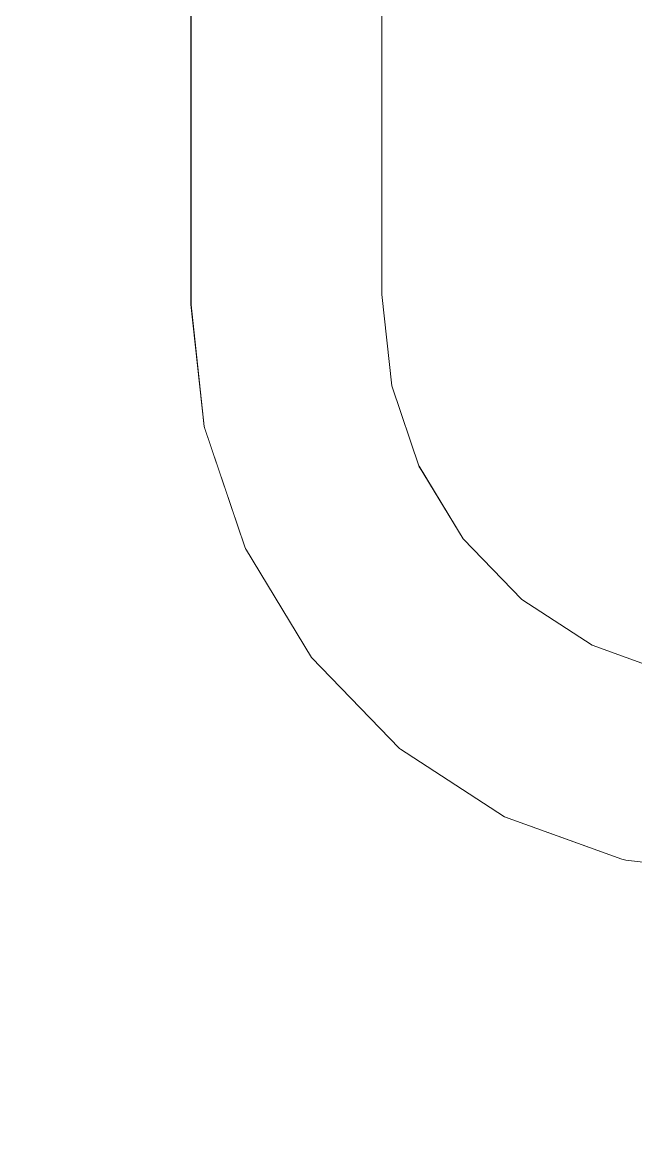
# Model space of a CAD drawing. Header units: millimetres. Extents: x -46169 to 237885, y -84465 to 18123.
# Drawn here: x 111809 to 111873, y -83569.5 to -83453.7 of the extents above; entities that cross this region are included whole.
import ezdxf

# ---------------------------------------------------------------- set-up
doc = ezdxf.new("R2010")
doc.units = ezdxf.units.MM
doc.header["$MEASUREMENT"] = 0
doc.linetypes.add('Wipeout_Contour', pattern=[1000, 0, -1000])
doc.layers.add('New_A-25-M_Wall_Int', color=7, linetype='Continuous')
doc.layers.add('New_A-35-M_FFE_Sanitary', color=7, linetype='Continuous')
doc.layers.add('New_A-35-M_FFE_Sanitary_Pen_No__74', color=7, linetype='Continuous', lineweight=20, true_color=0x606060)

# ---------------------------------------------------------------- blocks, each defined once
blk = doc.blocks.new('Section Elem_63_2', base_point=(64459.15, -84332.61))
at = {"color": 254, "linetype": 'Wipeout_Contour', "lineweight": 0, "ltscale": 1114737.691909313}
blk.add_wipeout([(111691.44, -81932.61), (111691.44, -83641.11), (111755.56, -83641.11), (111755.56, -82062.64), (112086.81, -82062.64), (112086.81, -84332.61), (112178.36, -84332.61), (112178.36, -81932.61)], dxfattribs=at).dxf.layer = 'New_A-25-M_Wall_Int'
blk = doc.blocks.new('Section Elem_119_2', base_point=(64459.15, -84332.61))
at = {"color": 254, "linetype": 'Wipeout_Contour', "lineweight": 0, "ltscale": 557671.297904}
blk.add_wipeout([(111846.56, -82983.14), (111846.29, -82983.1), (111846.29, -83482.11), (111846.56, -83482.07)], dxfattribs=at).dxf.layer = 'New_A-35-M_FFE_Sanitary'
at = {"color": 254, "linetype": 'Wipeout_Contour', "lineweight": 0, "ltscale": 557669.948664}
blk.add_wipeout([(111846.29, -82983.1), (111845.72, -82983.04), (111845.72, -83482.17), (111846.29, -83482.11)], dxfattribs=at).dxf.layer = 'New_A-35-M_FFE_Sanitary'
at = {"color": 254, "linetype": 'Wipeout_Contour', "lineweight": 0, "ltscale": 557667.681193}
blk.add_wipeout([(111845.72, -82983.04), (111844.88, -82982.97), (111844.88, -83482.24), (111845.72, -83482.17)], dxfattribs=at).dxf.layer = 'New_A-35-M_FFE_Sanitary'
at = {"color": 254, "linetype": 'Wipeout_Contour', "lineweight": 0, "ltscale": 557664.564392}
blk.add_wipeout([(111844.88, -82982.97), (111843.78, -82982.9), (111843.78, -83482.32), (111844.88, -83482.24)], dxfattribs=at).dxf.layer = 'New_A-35-M_FFE_Sanitary'
at = {"color": 254, "linetype": 'Wipeout_Contour', "lineweight": 0, "ltscale": 558280.219509}
blk.add_wipeout([(111846.56, -83482.07), (111846.29, -83482.11), (111847.34, -83491.77), (111847.6, -83491.61)], dxfattribs=at).dxf.layer = 'New_A-35-M_FFE_Sanitary'
at = {"color": 254, "linetype": 'Wipeout_Contour', "lineweight": 0, "ltscale": 557660.692971}
blk.add_wipeout([(111843.78, -82982.9), (111842.46, -82982.81), (111842.46, -83482.4), (111843.78, -83482.32)], dxfattribs=at).dxf.layer = 'New_A-35-M_FFE_Sanitary'
at = {"color": 254, "linetype": 'Wipeout_Contour', "lineweight": 0, "ltscale": 558279.174662}
blk.add_wipeout([(111846.29, -83482.11), (111845.72, -83482.17), (111846.79, -83491.99), (111847.34, -83491.77)], dxfattribs=at).dxf.layer = 'New_A-35-M_FFE_Sanitary'
at = {"color": 254, "linetype": 'Wipeout_Contour', "lineweight": 0, "ltscale": 557656.184569}
blk.add_wipeout([(111842.46, -82982.81), (111840.97, -82982.71), (111840.97, -83482.5), (111842.46, -83482.4)], dxfattribs=at).dxf.layer = 'New_A-35-M_FFE_Sanitary'
at = {"color": 254, "linetype": 'Wipeout_Contour', "lineweight": 0, "ltscale": 558277.304866}
blk.add_wipeout([(111845.72, -83482.17), (111844.88, -83482.24), (111845.97, -83492.26), (111846.79, -83491.99)], dxfattribs=at).dxf.layer = 'New_A-35-M_FFE_Sanitary'
at = {"layer": 'New_A-35-M_FFE_Sanitary_Pen_No__74', "linetype": 'Continuous'}
blk.add_line((111846.56, -82983.14), (111846.56, -83482.07), dxfattribs=at)
at = {"color": 254, "linetype": 'Wipeout_Contour', "lineweight": 0, "ltscale": 557651.17618}
blk.add_wipeout([(111840.97, -82982.71), (111839.34, -82982.62), (111839.34, -83482.6), (111840.97, -83482.5)], dxfattribs=at).dxf.layer = 'New_A-35-M_FFE_Sanitary'
at = {"color": 254, "linetype": 'Wipeout_Contour', "lineweight": 0, "ltscale": 558274.666737}
blk.add_wipeout([(111844.88, -83482.24), (111843.78, -83482.32), (111844.89, -83492.58), (111845.97, -83492.26)], dxfattribs=at).dxf.layer = 'New_A-35-M_FFE_Sanitary'
at = {"color": 254, "linetype": 'Wipeout_Contour', "lineweight": 0, "ltscale": 558308.373879}
blk.add_wipeout([(111847.6, -83491.61), (111847.34, -83491.77), (111850.28, -83500.48), (111850.49, -83500.17)], dxfattribs=at).dxf.layer = 'New_A-35-M_FFE_Sanitary'
at = {"color": 254, "linetype": 'Wipeout_Contour', "lineweight": 0, "ltscale": 557645.819987}
blk.add_wipeout([(111839.34, -82982.62), (111837.63, -82982.52), (111837.63, -83482.69), (111839.34, -83482.6)], dxfattribs=at).dxf.layer = 'New_A-35-M_FFE_Sanitary'
at = {"color": 254, "linetype": 'Wipeout_Contour', "lineweight": 0, "ltscale": 558271.340323}
blk.add_wipeout([(111843.78, -83482.32), (111842.46, -83482.4), (111843.61, -83492.93), (111844.89, -83492.58)], dxfattribs=at).dxf.layer = 'New_A-35-M_FFE_Sanitary'
at = {"color": 254, "linetype": 'Wipeout_Contour', "lineweight": 0, "ltscale": 558307.830859}
blk.add_wipeout([(111847.34, -83491.77), (111846.79, -83491.99), (111849.8, -83500.91), (111850.28, -83500.48)], dxfattribs=at).dxf.layer = 'New_A-35-M_FFE_Sanitary'
at = {"color": 254, "linetype": 'Wipeout_Contour', "lineweight": 0, "ltscale": 557640.278739}
blk.add_wipeout([(111837.63, -82982.52), (111835.89, -82982.42), (111835.89, -83482.79), (111837.63, -83482.69)], dxfattribs=at).dxf.layer = 'New_A-35-M_FFE_Sanitary'
at = {"color": 254, "linetype": 'Wipeout_Contour', "lineweight": 0, "ltscale": 558267.426622}
blk.add_wipeout([(111842.46, -83482.4), (111840.97, -83482.5), (111842.14, -83493.3), (111843.61, -83492.93)], dxfattribs=at).dxf.layer = 'New_A-35-M_FFE_Sanitary'
at = {"color": 254, "linetype": 'Wipeout_Contour', "lineweight": 0, "ltscale": 558306.614223}
blk.add_wipeout([(111846.79, -83491.99), (111845.97, -83492.26), (111849.07, -83501.44), (111849.8, -83500.91)], dxfattribs=at).dxf.layer = 'New_A-35-M_FFE_Sanitary'
at = {"color": 254, "linetype": 'Wipeout_Contour', "lineweight": 0, "ltscale": 558339.626932}
blk.add_wipeout([(111850.44, -83500.01), (111850.49, -83500.17), (111855.15, -83507.85), (111855.03, -83507.58)], dxfattribs=at).dxf.layer = 'New_A-35-M_FFE_Sanitary'
at = {"layer": 'New_A-35-M_FFE_Sanitary_Pen_No__74', "linetype": 'Continuous'}
blk.add_line((111846.56, -83482.07), (111847.6, -83491.61), dxfattribs=at)
at = {"color": 254, "linetype": 'Wipeout_Contour', "lineweight": 0, "ltscale": 557634.720806}
blk.add_wipeout([(111835.89, -82982.42), (111834.17, -82982.33), (111834.17, -83482.88), (111835.89, -83482.79)], dxfattribs=at).dxf.layer = 'New_A-35-M_FFE_Sanitary'
at = {"color": 254, "linetype": 'Wipeout_Contour', "lineweight": 0, "ltscale": 558263.0445}
blk.add_wipeout([(111840.97, -83482.5), (111839.34, -83482.6), (111840.55, -83493.69), (111842.14, -83493.3)], dxfattribs=at).dxf.layer = 'New_A-35-M_FFE_Sanitary'
at = {"color": 254, "linetype": 'Wipeout_Contour', "lineweight": 0, "ltscale": 558304.760659}
blk.add_wipeout([(111845.97, -83492.26), (111844.89, -83492.58), (111848.1, -83502.05), (111849.07, -83501.44)], dxfattribs=at).dxf.layer = 'New_A-35-M_FFE_Sanitary'
at = {"color": 254, "linetype": 'Wipeout_Contour', "lineweight": 0, "ltscale": 558340.176378}
blk.add_wipeout([(111850.49, -83500.17), (111850.28, -83500.48), (111855.02, -83508.29), (111855.15, -83507.85)], dxfattribs=at).dxf.layer = 'New_A-35-M_FFE_Sanitary'
at = {"color": 254, "linetype": 'Wipeout_Contour', "lineweight": 0, "ltscale": 557629.315062}
blk.add_wipeout([(111834.17, -82982.33), (111832.52, -82982.25), (111832.52, -83482.96), (111834.17, -83482.88)], dxfattribs=at).dxf.layer = 'New_A-35-M_FFE_Sanitary'
at = {"color": 254, "linetype": 'Wipeout_Contour', "lineweight": 0, "ltscale": 558258.327069}
blk.add_wipeout([(111839.34, -83482.6), (111837.63, -83482.69), (111838.87, -83494.08), (111840.55, -83493.69)], dxfattribs=at).dxf.layer = 'New_A-35-M_FFE_Sanitary'
at = {"color": 254, "linetype": 'Wipeout_Contour', "lineweight": 0, "ltscale": 558302.326245}
blk.add_wipeout([(111844.89, -83492.58), (111843.61, -83492.93), (111846.92, -83502.74), (111848.1, -83502.05)], dxfattribs=at).dxf.layer = 'New_A-35-M_FFE_Sanitary'
at = {"color": 254, "linetype": 'Wipeout_Contour', "lineweight": 0, "ltscale": 558340.292703}
blk.add_wipeout([(111850.28, -83500.48), (111849.8, -83500.91), (111854.66, -83508.9), (111855.02, -83508.29)], dxfattribs=at).dxf.layer = 'New_A-35-M_FFE_Sanitary'
at = {"layer": 'New_A-35-M_FFE_Sanitary_Pen_No__74', "linetype": 'Continuous'}
blk.add_line((111847.6, -83491.61), (111850.49, -83500.17), dxfattribs=at)
at = {"color": 254, "linetype": 'Wipeout_Contour', "lineweight": 0, "ltscale": 557624.225754}
blk.add_wipeout([(111832.52, -82982.25), (111830.99, -82982.18), (111830.99, -83483.03), (111832.52, -83482.96)], dxfattribs=at).dxf.layer = 'New_A-35-M_FFE_Sanitary'
at = {"color": 254, "linetype": 'Wipeout_Contour', "lineweight": 0, "ltscale": 558253.417644}
blk.add_wipeout([(111837.63, -83482.69), (111835.89, -83482.79), (111837.16, -83494.46), (111838.87, -83494.08)], dxfattribs=at).dxf.layer = 'New_A-35-M_FFE_Sanitary'
at = {"color": 254, "linetype": 'Wipeout_Contour', "lineweight": 0, "ltscale": 558299.384754}
blk.add_wipeout([(111843.61, -83492.93), (111842.14, -83493.3), (111845.58, -83503.47), (111846.92, -83502.74)], dxfattribs=at).dxf.layer = 'New_A-35-M_FFE_Sanitary'
at = {"color": 254, "linetype": 'Wipeout_Contour', "lineweight": 0, "ltscale": 558339.932094}
blk.add_wipeout([(111849.8, -83500.91), (111849.07, -83501.44), (111854.06, -83509.66), (111854.66, -83508.9)], dxfattribs=at).dxf.layer = 'New_A-35-M_FFE_Sanitary'
at = {"color": 254, "linetype": 'Wipeout_Contour', "lineweight": 0, "ltscale": 557619.607512}
blk.add_wipeout([(111830.99, -82982.18), (111829.64, -82982.12), (111829.64, -83483.09), (111830.99, -83483.03)], dxfattribs=at).dxf.layer = 'New_A-35-M_FFE_Sanitary'
at = {"color": 254, "linetype": 'Wipeout_Contour', "lineweight": 0, "ltscale": 558248.465388}
blk.add_wipeout([(111835.89, -83482.79), (111834.17, -83482.88), (111835.46, -83494.82), (111837.16, -83494.46)], dxfattribs=at).dxf.layer = 'New_A-35-M_FFE_Sanitary'
at = {"color": 254, "linetype": 'Wipeout_Contour', "lineweight": 0, "ltscale": 558296.02541}
blk.add_wipeout([(111842.14, -83493.3), (111840.55, -83493.69), (111844.11, -83504.22), (111845.58, -83503.47)], dxfattribs=at).dxf.layer = 'New_A-35-M_FFE_Sanitary'
at = {"color": 254, "linetype": 'Wipeout_Contour', "lineweight": 0, "ltscale": 558339.105286}
blk.add_wipeout([(111849.07, -83501.44), (111848.1, -83502.05), (111853.25, -83510.55), (111854.06, -83509.66)], dxfattribs=at).dxf.layer = 'New_A-35-M_FFE_Sanitary'
at = {"color": 254, "linetype": 'Wipeout_Contour', "lineweight": 0, "ltscale": 558373.670125}
blk.add_wipeout([(111855.03, -83507.58), (111855.15, -83507.85), (111861.34, -83514.26), (111861.16, -83513.93)], dxfattribs=at).dxf.layer = 'New_A-35-M_FFE_Sanitary'
at = {"color": 254, "linetype": 'Wipeout_Contour', "lineweight": 0, "ltscale": 557615.600651}
blk.add_wipeout([(111829.64, -82982.12), (111828.5, -82982.08), (111828.5, -83483.13), (111829.64, -83483.09)], dxfattribs=at).dxf.layer = 'New_A-35-M_FFE_Sanitary'
at = {"color": 254, "linetype": 'Wipeout_Contour', "lineweight": 0, "ltscale": 558243.620781}
blk.add_wipeout([(111834.17, -83482.88), (111832.52, -83482.96), (111833.84, -83495.14), (111835.46, -83494.82)], dxfattribs=at).dxf.layer = 'New_A-35-M_FFE_Sanitary'
at = {"color": 254, "linetype": 'Wipeout_Contour', "lineweight": 0, "ltscale": 558292.350177}
blk.add_wipeout([(111840.55, -83493.69), (111838.87, -83494.08), (111842.55, -83504.98), (111844.11, -83504.22)], dxfattribs=at).dxf.layer = 'New_A-35-M_FFE_Sanitary'
at = {"color": 254, "linetype": 'Wipeout_Contour', "lineweight": 0, "ltscale": 558337.83718}
blk.add_wipeout([(111848.1, -83502.05), (111846.92, -83502.74), (111852.26, -83511.53), (111853.25, -83510.55)], dxfattribs=at).dxf.layer = 'New_A-35-M_FFE_Sanitary'
at = {"color": 254, "linetype": 'Wipeout_Contour', "lineweight": 0, "ltscale": 558374.724052}
blk.add_wipeout([(111855.02, -83508.29), (111861.33, -83514.82), (111861.34, -83514.26), (111855.15, -83507.85)], dxfattribs=at).dxf.layer = 'New_A-35-M_FFE_Sanitary'
at = {"color": 254, "linetype": 'Wipeout_Contour', "lineweight": 0, "ltscale": 557612.326911}
blk.add_wipeout([(111828.5, -82982.08), (111827.6, -82982.05), (111827.6, -83483.16), (111828.5, -83483.13)], dxfattribs=at).dxf.layer = 'New_A-35-M_FFE_Sanitary'
at = {"color": 254, "linetype": 'Wipeout_Contour', "lineweight": 0, "ltscale": 558239.03105}
blk.add_wipeout([(111832.52, -83482.96), (111830.99, -83483.03), (111832.34, -83495.42), (111833.84, -83495.14)], dxfattribs=at).dxf.layer = 'New_A-35-M_FFE_Sanitary'
at = {"color": 254, "linetype": 'Wipeout_Contour', "lineweight": 0, "ltscale": 558288.470656}
blk.add_wipeout([(111838.87, -83494.08), (111837.16, -83494.46), (111840.96, -83505.72), (111842.55, -83504.98)], dxfattribs=at).dxf.layer = 'New_A-35-M_FFE_Sanitary'
at = {"color": 254, "linetype": 'Wipeout_Contour', "lineweight": 0, "ltscale": 558336.166107}
blk.add_wipeout([(111846.92, -83502.74), (111845.58, -83503.47), (111851.11, -83512.58), (111852.26, -83511.53)], dxfattribs=at).dxf.layer = 'New_A-35-M_FFE_Sanitary'
at = {"color": 254, "linetype": 'Wipeout_Contour', "lineweight": 0, "ltscale": 558375.556997}
blk.add_wipeout([(111855.02, -83508.29), (111854.66, -83508.9), (111861.11, -83515.58), (111861.33, -83514.82)], dxfattribs=at).dxf.layer = 'New_A-35-M_FFE_Sanitary'
at = {"color": 254, "linetype": 'Wipeout_Contour', "lineweight": 0, "ltscale": 557609.885754}
blk.add_wipeout([(111827.6, -82982.05), (111826.97, -82982.04), (111826.97, -83483.17), (111827.6, -83483.16)], dxfattribs=at).dxf.layer = 'New_A-35-M_FFE_Sanitary'
at = {"color": 254, "linetype": 'Wipeout_Contour', "lineweight": 0, "ltscale": 558234.8357}
blk.add_wipeout([(111830.99, -83483.03), (111829.64, -83483.09), (111831.01, -83495.65), (111832.34, -83495.42)], dxfattribs=at).dxf.layer = 'New_A-35-M_FFE_Sanitary'
at = {"color": 254, "linetype": 'Wipeout_Contour', "lineweight": 0, "ltscale": 558284.504695}
blk.add_wipeout([(111837.16, -83494.46), (111835.46, -83494.82), (111839.38, -83506.42), (111840.96, -83505.72)], dxfattribs=at).dxf.layer = 'New_A-35-M_FFE_Sanitary'
at = {"color": 254, "linetype": 'Wipeout_Contour', "lineweight": 0, "ltscale": 558334.142681}
blk.add_wipeout([(111845.58, -83503.47), (111844.11, -83504.22), (111849.84, -83513.67), (111851.11, -83512.58)], dxfattribs=at).dxf.layer = 'New_A-35-M_FFE_Sanitary'
at = {"color": 254, "linetype": 'Wipeout_Contour', "lineweight": 0, "ltscale": 558376.126612}
blk.add_wipeout([(111854.66, -83508.9), (111854.06, -83509.66), (111860.7, -83516.54), (111861.11, -83515.58)], dxfattribs=at).dxf.layer = 'New_A-35-M_FFE_Sanitary'
at = {"layer": 'New_A-35-M_FFE_Sanitary_Pen_No__74', "linetype": 'Continuous'}
blk.add_line((111850.44, -83500.01), (111855.03, -83507.58), dxfattribs=at)
at = {"color": 254, "linetype": 'Wipeout_Contour', "lineweight": 0, "ltscale": 557608.351348}
blk.add_wipeout([(111826.97, -82982.04), (111826.64, -82982.05), (111826.64, -83483.16), (111826.97, -83483.17)], dxfattribs=at).dxf.layer = 'New_A-35-M_FFE_Sanitary'
at = {"color": 254, "linetype": 'Wipeout_Contour', "lineweight": 0, "ltscale": 558231.162282}
blk.add_wipeout([(111829.64, -83483.09), (111828.5, -83483.13), (111829.88, -83495.82), (111831.01, -83495.65)], dxfattribs=at).dxf.layer = 'New_A-35-M_FFE_Sanitary'
at = {"color": 254, "linetype": 'Wipeout_Contour', "lineweight": 0, "ltscale": 558280.572803}
blk.add_wipeout([(111835.46, -83494.82), (111833.84, -83495.14), (111837.87, -83507.05), (111839.38, -83506.42)], dxfattribs=at).dxf.layer = 'New_A-35-M_FFE_Sanitary'
at = {"color": 254, "linetype": 'Wipeout_Contour', "lineweight": 0, "ltscale": 558331.82826}
blk.add_wipeout([(111844.11, -83504.22), (111842.55, -83504.98), (111848.49, -83514.76), (111849.84, -83513.67)], dxfattribs=at).dxf.layer = 'New_A-35-M_FFE_Sanitary'
at = {"color": 254, "linetype": 'Wipeout_Contour', "lineweight": 0, "ltscale": 558376.415399}
blk.add_wipeout([(111854.06, -83509.66), (111853.25, -83510.55), (111860.11, -83517.65), (111860.7, -83516.54)], dxfattribs=at).dxf.layer = 'New_A-35-M_FFE_Sanitary'
at = {"color": 254, "linetype": 'Wipeout_Contour', "lineweight": 0, "ltscale": 557607.778476}
blk.add_wipeout([(111826.64, -82982.05), (111826.62, -82982.07), (111826.62, -83483.14), (111826.64, -83483.16)], dxfattribs=at).dxf.layer = 'New_A-35-M_FFE_Sanitary'
at = {"color": 254, "linetype": 'Wipeout_Contour', "lineweight": 0, "ltscale": 558228.122524}
blk.add_wipeout([(111828.5, -83483.13), (111827.6, -83483.16), (111828.99, -83495.93), (111829.88, -83495.82)], dxfattribs=at).dxf.layer = 'New_A-35-M_FFE_Sanitary'
at = {"color": 254, "linetype": 'Wipeout_Contour', "lineweight": 0, "ltscale": 558276.794482}
blk.add_wipeout([(111833.84, -83495.14), (111832.34, -83495.42), (111836.46, -83507.6), (111837.87, -83507.05)], dxfattribs=at).dxf.layer = 'New_A-35-M_FFE_Sanitary'
at = {"color": 254, "linetype": 'Wipeout_Contour', "lineweight": 0, "ltscale": 558329.293086}
blk.add_wipeout([(111842.55, -83504.98), (111840.96, -83505.72), (111847.09, -83515.82), (111848.49, -83514.76)], dxfattribs=at).dxf.layer = 'New_A-35-M_FFE_Sanitary'
at = {"color": 254, "linetype": 'Wipeout_Contour', "lineweight": 0, "ltscale": 558376.414376}
blk.add_wipeout([(111853.25, -83510.55), (111852.26, -83511.53), (111859.36, -83518.88), (111860.11, -83517.65)], dxfattribs=at).dxf.layer = 'New_A-35-M_FFE_Sanitary'
at = {"color": 254, "linetype": 'Wipeout_Contour', "lineweight": 0, "ltscale": 558408.734591}
blk.add_wipeout([(111861.16, -83513.93), (111861.34, -83514.26), (111868.76, -83519.08), (111868.5, -83518.7)], dxfattribs=at).dxf.layer = 'New_A-35-M_FFE_Sanitary'
at = {"color": 254, "linetype": 'Wipeout_Contour', "lineweight": 0, "ltscale": 558225.808962}
blk.add_wipeout([(111827.6, -83483.16), (111826.97, -83483.17), (111828.37, -83495.97), (111828.99, -83495.93)], dxfattribs=at).dxf.layer = 'New_A-35-M_FFE_Sanitary'
at = {"color": 254, "linetype": 'Wipeout_Contour', "lineweight": 0, "ltscale": 558273.284604}
blk.add_wipeout([(111832.34, -83495.42), (111831.01, -83495.65), (111835.19, -83508.04), (111836.46, -83507.6)], dxfattribs=at).dxf.layer = 'New_A-35-M_FFE_Sanitary'
at = {"color": 254, "linetype": 'Wipeout_Contour', "lineweight": 0, "ltscale": 558326.614148}
blk.add_wipeout([(111840.96, -83505.72), (111839.38, -83506.42), (111845.7, -83516.82), (111847.09, -83515.82)], dxfattribs=at).dxf.layer = 'New_A-35-M_FFE_Sanitary'
at = {"color": 254, "linetype": 'Wipeout_Contour', "lineweight": 0, "ltscale": 558376.123381}
blk.add_wipeout([(111852.26, -83511.53), (111851.11, -83512.58), (111858.47, -83520.2), (111859.36, -83518.88)], dxfattribs=at).dxf.layer = 'New_A-35-M_FFE_Sanitary'
at = {"color": 254, "linetype": 'Wipeout_Contour', "lineweight": 0, "ltscale": 558410.308198}
blk.add_wipeout([(111861.34, -83514.26), (111861.33, -83514.82), (111868.87, -83519.72), (111868.76, -83519.08)], dxfattribs=at).dxf.layer = 'New_A-35-M_FFE_Sanitary'
at = {"color": 254, "linetype": 'Wipeout_Contour', "lineweight": 0, "ltscale": 558224.290252}
blk.add_wipeout([(111826.97, -83483.17), (111826.64, -83483.16), (111828.03, -83495.94), (111828.37, -83495.97)], dxfattribs=at).dxf.layer = 'New_A-35-M_FFE_Sanitary'
at = {"color": 254, "linetype": 'Wipeout_Contour', "lineweight": 0, "ltscale": 558270.149908}
blk.add_wipeout([(111831.01, -83495.65), (111829.88, -83495.82), (111834.12, -83508.38), (111835.19, -83508.04)], dxfattribs=at).dxf.layer = 'New_A-35-M_FFE_Sanitary'
at = {"color": 254, "linetype": 'Wipeout_Contour', "lineweight": 0, "ltscale": 558323.872839}
blk.add_wipeout([(111839.38, -83506.42), (111837.87, -83507.05), (111844.35, -83517.73), (111845.7, -83516.82)], dxfattribs=at).dxf.layer = 'New_A-35-M_FFE_Sanitary'
at = {"color": 254, "linetype": 'Wipeout_Contour', "lineweight": 0, "ltscale": 558375.551092}
blk.add_wipeout([(111851.11, -83512.58), (111849.84, -83513.67), (111857.46, -83521.56), (111858.47, -83520.2)], dxfattribs=at).dxf.layer = 'New_A-35-M_FFE_Sanitary'
at = {"color": 254, "linetype": 'Wipeout_Contour', "lineweight": 0, "ltscale": 558411.854782}
blk.add_wipeout([(111861.11, -83515.58), (111868.83, -83520.61), (111868.87, -83519.72), (111861.33, -83514.82)], dxfattribs=at).dxf.layer = 'New_A-35-M_FFE_Sanitary'
at = {"color": 254, "linetype": 'Wipeout_Contour', "lineweight": 0, "ltscale": 558223.647881}
blk.add_wipeout([(111826.64, -83483.16), (111826.62, -83483.14), (111828.01, -83495.89), (111828.03, -83495.94)], dxfattribs=at).dxf.layer = 'New_A-35-M_FFE_Sanitary'
at = {"color": 254, "linetype": 'Wipeout_Contour', "lineweight": 0, "ltscale": 558267.485765}
blk.add_wipeout([(111829.88, -83495.82), (111828.99, -83495.93), (111833.27, -83508.59), (111834.12, -83508.38)], dxfattribs=at).dxf.layer = 'New_A-35-M_FFE_Sanitary'
at = {"color": 254, "linetype": 'Wipeout_Contour', "lineweight": 0, "ltscale": 558321.152477}
blk.add_wipeout([(111837.87, -83507.05), (111836.46, -83507.6), (111843.08, -83518.52), (111844.35, -83517.73)], dxfattribs=at).dxf.layer = 'New_A-35-M_FFE_Sanitary'
at = {"color": 254, "linetype": 'Wipeout_Contour', "lineweight": 0, "ltscale": 558374.71477}
blk.add_wipeout([(111849.84, -83513.67), (111848.49, -83514.76), (111856.38, -83522.93), (111857.46, -83521.56)], dxfattribs=at).dxf.layer = 'New_A-35-M_FFE_Sanitary'
at = {"color": 254, "linetype": 'Wipeout_Contour', "lineweight": 0, "ltscale": 558413.382013}
blk.add_wipeout([(111861.11, -83515.58), (111860.7, -83516.54), (111868.65, -83521.71), (111868.83, -83520.61)], dxfattribs=at).dxf.layer = 'New_A-35-M_FFE_Sanitary'
at = {"layer": 'New_A-35-M_FFE_Sanitary_Pen_No__74', "linetype": 'Continuous'}
blk.add_line((111855.03, -83507.58), (111861.16, -83513.93), dxfattribs=at)
at = {"color": 254, "linetype": 'Wipeout_Contour', "lineweight": 0, "ltscale": 418671.879846}
blk.add_wipeout([(111826.61, -83483.14), (111828, -83495.85), (111828.01, -83495.84)], dxfattribs=at).dxf.layer = 'New_A-35-M_FFE_Sanitary'
at = {"color": 254, "linetype": 'Wipeout_Contour', "lineweight": 0, "ltscale": 558318.535775}
blk.add_wipeout([(111836.46, -83507.6), (111835.19, -83508.04), (111841.94, -83519.16), (111843.08, -83518.52)], dxfattribs=at).dxf.layer = 'New_A-35-M_FFE_Sanitary'
at = {"color": 254, "linetype": 'Wipeout_Contour', "lineweight": 0, "ltscale": 558373.639742}
blk.add_wipeout([(111848.49, -83514.76), (111847.09, -83515.82), (111855.24, -83524.26), (111856.38, -83522.93)], dxfattribs=at).dxf.layer = 'New_A-35-M_FFE_Sanitary'
at = {"color": 254, "linetype": 'Wipeout_Contour', "lineweight": 0, "ltscale": 558414.819163}
blk.add_wipeout([(111860.7, -83516.54), (111860.11, -83517.65), (111868.32, -83522.99), (111868.65, -83521.71)], dxfattribs=at).dxf.layer = 'New_A-35-M_FFE_Sanitary'
at = {"layer": 'New_A-35-M_FFE_Sanitary_Pen_No__74', "linetype": 'Continuous'}
blk.add_line((111826.61, -82982.07), (111826.61, -83483.14), dxfattribs=at)
at = {"color": 254, "linetype": 'Wipeout_Contour', "lineweight": 0, "ltscale": 558265.373271}
blk.add_wipeout([(111828.99, -83495.93), (111828.37, -83495.97), (111832.66, -83508.67), (111833.27, -83508.59)], dxfattribs=at).dxf.layer = 'New_A-35-M_FFE_Sanitary'
at = {"color": 254, "linetype": 'Wipeout_Contour', "lineweight": 0, "ltscale": 558316.10232}
blk.add_wipeout([(111835.19, -83508.04), (111834.12, -83508.38), (111840.96, -83519.64), (111841.94, -83519.16)], dxfattribs=at).dxf.layer = 'New_A-35-M_FFE_Sanitary'
at = {"color": 254, "linetype": 'Wipeout_Contour', "lineweight": 0, "ltscale": 558372.358624}
blk.add_wipeout([(111847.09, -83515.82), (111845.7, -83516.82), (111854.09, -83525.51), (111855.24, -83524.26)], dxfattribs=at).dxf.layer = 'New_A-35-M_FFE_Sanitary'
at = {"color": 254, "linetype": 'Wipeout_Contour', "lineweight": 0, "ltscale": 558416.122366}
blk.add_wipeout([(111860.11, -83517.65), (111859.36, -83518.88), (111867.86, -83524.41), (111868.32, -83522.99)], dxfattribs=at).dxf.layer = 'New_A-35-M_FFE_Sanitary'
at = {"color": 254, "linetype": 'Wipeout_Contour', "lineweight": 0, "ltscale": 558263.874346}
blk.add_wipeout([(111828.37, -83495.97), (111828.03, -83495.94), (111832.32, -83508.61), (111832.66, -83508.67)], dxfattribs=at).dxf.layer = 'New_A-35-M_FFE_Sanitary'
at = {"color": 254, "linetype": 'Wipeout_Contour', "lineweight": 0, "ltscale": 558313.926152}
blk.add_wipeout([(111834.12, -83508.38), (111833.27, -83508.59), (111840.16, -83519.94), (111840.96, -83519.64)], dxfattribs=at).dxf.layer = 'New_A-35-M_FFE_Sanitary'
at = {"color": 254, "linetype": 'Wipeout_Contour', "lineweight": 0, "ltscale": 558370.910332}
blk.add_wipeout([(111845.7, -83516.82), (111844.35, -83517.73), (111852.97, -83526.65), (111854.09, -83525.51)], dxfattribs=at).dxf.layer = 'New_A-35-M_FFE_Sanitary'
at = {"color": 254, "linetype": 'Wipeout_Contour', "lineweight": 0, "ltscale": 558417.251836}
blk.add_wipeout([(111859.36, -83518.88), (111858.47, -83520.2), (111867.27, -83525.93), (111867.86, -83524.41)], dxfattribs=at).dxf.layer = 'New_A-35-M_FFE_Sanitary'
at = {"color": 254, "linetype": 'Wipeout_Contour', "lineweight": 0, "ltscale": 558443.038894}
blk.add_wipeout([(111868.5, -83518.7), (111868.76, -83519.08), (111877.03, -83522.08), (111876.68, -83521.66)], dxfattribs=at).dxf.layer = 'New_A-35-M_FFE_Sanitary'
at = {"color": 254, "linetype": 'Wipeout_Contour', "lineweight": 0, "ltscale": 697812.500032}
blk.add_wipeout([(111828.01, -83495.84), (111828, -83495.85), (111832.25, -83508.42), (111828.03, -83495.94), (111828.01, -83495.89)], dxfattribs=at).dxf.layer = 'New_A-35-M_FFE_Sanitary'
at = {"color": 254, "linetype": 'Wipeout_Contour', "lineweight": 0, "ltscale": 558369.338891}
blk.add_wipeout([(111844.35, -83517.73), (111843.08, -83518.52), (111851.89, -83527.64), (111852.97, -83526.65)], dxfattribs=at).dxf.layer = 'New_A-35-M_FFE_Sanitary'
at = {"color": 254, "linetype": 'Wipeout_Contour', "lineweight": 0, "ltscale": 558445.101379}
blk.add_wipeout([(111868.76, -83519.08), (111868.87, -83519.72), (111877.28, -83522.77), (111877.03, -83522.08)], dxfattribs=at).dxf.layer = 'New_A-35-M_FFE_Sanitary'
at = {"color": 254, "linetype": 'Wipeout_Contour', "lineweight": 0, "ltscale": 558418.173091}
blk.add_wipeout([(111858.47, -83520.2), (111857.46, -83521.56), (111866.59, -83527.5), (111867.27, -83525.93)], dxfattribs=at).dxf.layer = 'New_A-35-M_FFE_Sanitary'
at = {"layer": 'New_A-35-M_FFE_Sanitary_Pen_No__74', "linetype": 'Continuous'}
for p, q in [((111826.61, -83483.14), (111828, -83495.85)), ((111861.16, -83513.93), (111868.5, -83518.7))]:
    blk.add_line(p, q, dxfattribs=at)
at = {"color": 254, "linetype": 'Wipeout_Contour', "lineweight": 0, "ltscale": 558312.073515}
blk.add_wipeout([(111833.27, -83508.59), (111832.66, -83508.67), (111839.57, -83520.05), (111840.16, -83519.94)], dxfattribs=at).dxf.layer = 'New_A-35-M_FFE_Sanitary'
at = {"color": 254, "linetype": 'Wipeout_Contour', "lineweight": 0, "ltscale": 558367.692096}
blk.add_wipeout([(111843.08, -83518.52), (111841.94, -83519.16), (111850.91, -83528.44), (111851.89, -83527.64)], dxfattribs=at).dxf.layer = 'New_A-35-M_FFE_Sanitary'
at = {"color": 254, "linetype": 'Wipeout_Contour', "lineweight": 0, "ltscale": 558447.396753}
blk.add_wipeout([(111868.87, -83519.72), (111868.83, -83520.61), (111877.45, -83523.73), (111877.28, -83522.77)], dxfattribs=at).dxf.layer = 'New_A-35-M_FFE_Sanitary'
at = {"color": 254, "linetype": 'Wipeout_Contour', "lineweight": 0, "ltscale": 558418.858012}
blk.add_wipeout([(111857.46, -83521.56), (111856.38, -83522.93), (111865.82, -83529.07), (111866.59, -83527.5)], dxfattribs=at).dxf.layer = 'New_A-35-M_FFE_Sanitary'
at = {"color": 254, "linetype": 'Wipeout_Contour', "lineweight": 0, "ltscale": 558310.598393}
blk.add_wipeout([(111832.66, -83508.67), (111832.32, -83508.61), (111839.21, -83519.98), (111839.57, -83520.05)], dxfattribs=at).dxf.layer = 'New_A-35-M_FFE_Sanitary'
at = {"color": 254, "linetype": 'Wipeout_Contour', "lineweight": 0, "ltscale": 558366.02006}
blk.add_wipeout([(111841.94, -83519.16), (111840.96, -83519.64), (111850.04, -83529.04), (111850.91, -83528.44)], dxfattribs=at).dxf.layer = 'New_A-35-M_FFE_Sanitary'
at = {"color": 254, "linetype": 'Wipeout_Contour', "lineweight": 0, "ltscale": 558449.841776}
blk.add_wipeout([(111868.83, -83520.61), (111868.65, -83521.71), (111877.51, -83524.92), (111877.45, -83523.73)], dxfattribs=at).dxf.layer = 'New_A-35-M_FFE_Sanitary'
at = {"color": 254, "linetype": 'Wipeout_Contour', "lineweight": 0, "ltscale": 558419.285701}
blk.add_wipeout([(111856.38, -83522.93), (111855.24, -83524.26), (111865, -83530.61), (111865.82, -83529.07)], dxfattribs=at).dxf.layer = 'New_A-35-M_FFE_Sanitary'
at = {"color": 254, "linetype": 'Wipeout_Contour', "lineweight": 0, "ltscale": 418713.692243}
blk.add_wipeout([(111832.26, -83508.45), (111832.25, -83508.43), (111832.32, -83508.61)], dxfattribs=at).dxf.layer = 'New_A-35-M_FFE_Sanitary'
at = {"color": 254, "linetype": 'Wipeout_Contour', "lineweight": 0, "ltscale": 558364.373678}
blk.add_wipeout([(111840.96, -83519.64), (111840.16, -83519.94), (111849.32, -83529.42), (111850.04, -83529.04)], dxfattribs=at).dxf.layer = 'New_A-35-M_FFE_Sanitary'
at = {"color": 254, "linetype": 'Wipeout_Contour', "lineweight": 0, "ltscale": 558452.39106}
blk.add_wipeout([(111868.32, -83522.99), (111877.47, -83526.3), (111877.51, -83524.92), (111868.65, -83521.71)], dxfattribs=at).dxf.layer = 'New_A-35-M_FFE_Sanitary'
at = {"color": 254, "linetype": 'Wipeout_Contour', "lineweight": 0, "ltscale": 558419.443115}
blk.add_wipeout([(111855.24, -83524.26), (111854.09, -83525.51), (111864.15, -83532.05), (111865, -83530.61)], dxfattribs=at).dxf.layer = 'New_A-35-M_FFE_Sanitary'
at = {"layer": 'New_A-35-M_FFE_Sanitary_Pen_No__74', "linetype": 'Continuous'}
for p, q in [((111828, -83495.85), (111832.25, -83508.43)), ((111832.32, -83508.61), (111832.25, -83508.43)), ((111868.5, -83518.7), (111876.68, -83521.66))]:
    blk.add_line(p, q, dxfattribs=at)
at = {"color": 254, "linetype": 'Wipeout_Contour', "lineweight": 0, "ltscale": 558362.80309}
blk.add_wipeout([(111840.16, -83519.94), (111839.57, -83520.05), (111848.76, -83529.56), (111849.32, -83529.42)], dxfattribs=at).dxf.layer = 'New_A-35-M_FFE_Sanitary'
at = {"color": 254, "linetype": 'Wipeout_Contour', "lineweight": 0, "ltscale": 558454.970236}
blk.add_wipeout([(111868.32, -83522.99), (111867.86, -83524.41), (111877.33, -83527.84), (111877.47, -83526.3)], dxfattribs=at).dxf.layer = 'New_A-35-M_FFE_Sanitary'
at = {"color": 254, "linetype": 'Wipeout_Contour', "lineweight": 0, "ltscale": 558419.325457}
blk.add_wipeout([(111854.09, -83525.51), (111852.97, -83526.65), (111863.29, -83533.36), (111864.15, -83532.05)], dxfattribs=at).dxf.layer = 'New_A-35-M_FFE_Sanitary'
at = {"color": 254, "linetype": 'Wipeout_Contour', "lineweight": 0, "ltscale": 558361.353696}
blk.add_wipeout([(111839.57, -83520.05), (111839.21, -83519.98), (111848.38, -83529.47), (111848.76, -83529.56)], dxfattribs=at).dxf.layer = 'New_A-35-M_FFE_Sanitary'
at = {"color": 254, "linetype": 'Wipeout_Contour', "lineweight": 0, "ltscale": 558457.489325}
blk.add_wipeout([(111867.86, -83524.41), (111867.27, -83525.93), (111877.09, -83529.48), (111877.33, -83527.84)], dxfattribs=at).dxf.layer = 'New_A-35-M_FFE_Sanitary'
at = {"color": 254, "linetype": 'Wipeout_Contour', "lineweight": 0, "ltscale": 558418.936322}
blk.add_wipeout([(111852.97, -83526.65), (111851.89, -83527.64), (111862.44, -83534.5), (111863.29, -83533.36)], dxfattribs=at).dxf.layer = 'New_A-35-M_FFE_Sanitary'
at = {"layer": 'New_A-35-M_FFE_Sanitary_Pen_No__74', "linetype": 'Continuous'}
blk.add_line((111832.32, -83508.61), (111839.21, -83519.98), dxfattribs=at)
at = {"color": 254, "linetype": 'Wipeout_Contour', "lineweight": 0, "ltscale": 558459.871627}
blk.add_wipeout([(111867.27, -83525.93), (111866.59, -83527.5), (111876.76, -83531.18), (111877.09, -83529.48)], dxfattribs=at).dxf.layer = 'New_A-35-M_FFE_Sanitary'
at = {"color": 254, "linetype": 'Wipeout_Contour', "lineweight": 0, "ltscale": 558418.287583}
blk.add_wipeout([(111851.89, -83527.64), (111850.91, -83528.44), (111861.65, -83535.43), (111862.44, -83534.5)], dxfattribs=at).dxf.layer = 'New_A-35-M_FFE_Sanitary'
at = {"color": 254, "linetype": 'Wipeout_Contour', "lineweight": 0, "ltscale": 558462.044633}
blk.add_wipeout([(111866.59, -83527.5), (111865.82, -83529.07), (111876.35, -83532.89), (111876.76, -83531.18)], dxfattribs=at).dxf.layer = 'New_A-35-M_FFE_Sanitary'
at = {"color": 254, "linetype": 'Wipeout_Contour', "lineweight": 0, "ltscale": 558417.399026}
blk.add_wipeout([(111850.04, -83529.04), (111860.92, -83536.12), (111861.65, -83535.43), (111850.91, -83528.44)], dxfattribs=at).dxf.layer = 'New_A-35-M_FFE_Sanitary'
at = {"color": 254, "linetype": 'Wipeout_Contour', "lineweight": 0, "ltscale": 558416.297747}
blk.add_wipeout([(111850.04, -83529.04), (111849.32, -83529.42), (111860.28, -83536.55), (111860.92, -83536.12)], dxfattribs=at).dxf.layer = 'New_A-35-M_FFE_Sanitary'
at = {"color": 254, "linetype": 'Wipeout_Contour', "lineweight": 0, "ltscale": 558463.942231}
blk.add_wipeout([(111865.82, -83529.07), (111865, -83530.61), (111875.88, -83534.55), (111876.35, -83532.89)], dxfattribs=at).dxf.layer = 'New_A-35-M_FFE_Sanitary'
at = {"color": 254, "linetype": 'Wipeout_Contour', "lineweight": 0, "ltscale": 558415.017326}
blk.add_wipeout([(111849.32, -83529.42), (111848.76, -83529.56), (111859.76, -83536.72), (111860.28, -83536.55)], dxfattribs=at).dxf.layer = 'New_A-35-M_FFE_Sanitary'
at = {"color": 254, "linetype": 'Wipeout_Contour', "lineweight": 0, "ltscale": 558465.506717}
blk.add_wipeout([(111864.15, -83532.05), (111875.35, -83536.11), (111875.88, -83534.55), (111865, -83530.61)], dxfattribs=at).dxf.layer = 'New_A-35-M_FFE_Sanitary'
at = {"color": 254, "linetype": 'Wipeout_Contour', "lineweight": 0, "ltscale": 558413.594351}
blk.add_wipeout([(111848.76, -83529.56), (111848.38, -83529.47), (111859.36, -83536.61), (111859.76, -83536.72)], dxfattribs=at).dxf.layer = 'New_A-35-M_FFE_Sanitary'
at = {"color": 254, "linetype": 'Wipeout_Contour', "lineweight": 0, "ltscale": 558466.690543}
blk.add_wipeout([(111863.29, -83533.36), (111874.79, -83537.53), (111875.35, -83536.11), (111864.15, -83532.05)], dxfattribs=at).dxf.layer = 'New_A-35-M_FFE_Sanitary'
at = {"layer": 'New_A-35-M_FFE_Sanitary_Pen_No__74', "linetype": 'Continuous'}
blk.add_line((111839.21, -83519.98), (111848.38, -83529.47), dxfattribs=at)
at = {"color": 254, "linetype": 'Wipeout_Contour', "lineweight": 0, "ltscale": 558467.457765}
blk.add_wipeout([(111862.44, -83534.5), (111874.2, -83538.76), (111874.79, -83537.53), (111863.29, -83533.36)], dxfattribs=at).dxf.layer = 'New_A-35-M_FFE_Sanitary'
at = {"color": 254, "linetype": 'Wipeout_Contour', "lineweight": 0, "ltscale": 558467.785128}
blk.add_wipeout([(111862.44, -83534.5), (111861.65, -83535.43), (111873.62, -83539.76), (111874.2, -83538.76)], dxfattribs=at).dxf.layer = 'New_A-35-M_FFE_Sanitary'
at = {"color": 254, "linetype": 'Wipeout_Contour', "lineweight": 0, "ltscale": 558467.662774}
blk.add_wipeout([(111861.65, -83535.43), (111860.92, -83536.12), (111873.05, -83540.51), (111873.62, -83539.76)], dxfattribs=at).dxf.layer = 'New_A-35-M_FFE_Sanitary'
at = {"color": 254, "linetype": 'Wipeout_Contour', "lineweight": 0, "ltscale": 558467.094537}
blk.add_wipeout([(111860.92, -83536.12), (111860.28, -83536.55), (111872.51, -83540.98), (111873.05, -83540.51)], dxfattribs=at).dxf.layer = 'New_A-35-M_FFE_Sanitary'
at = {"color": 254, "linetype": 'Wipeout_Contour', "lineweight": 0, "ltscale": 558466.097826}
blk.add_wipeout([(111860.28, -83536.55), (111859.76, -83536.72), (111872.02, -83541.16), (111872.51, -83540.98)], dxfattribs=at).dxf.layer = 'New_A-35-M_FFE_Sanitary'
at = {"color": 254, "linetype": 'Wipeout_Contour', "lineweight": 0, "ltscale": 558464.700649}
blk.add_wipeout([(111859.76, -83536.72), (111859.36, -83536.61), (111871.6, -83541.04), (111872.02, -83541.16)], dxfattribs=at).dxf.layer = 'New_A-35-M_FFE_Sanitary'
at = {"layer": 'New_A-35-M_FFE_Sanitary_Pen_No__74', "linetype": 'Continuous'}
blk.add_line((111848.38, -83529.47), (111859.36, -83536.61), dxfattribs=at)
at = {"color": 254, "linetype": 'Wipeout_Contour', "lineweight": 0, "ltscale": 558513.314431}
blk.add_wipeout([(111873.05, -83540.51), (111872.51, -83540.98), (111884.85, -83542.42), (111885.31, -83541.94)], dxfattribs=at).dxf.layer = 'New_A-35-M_FFE_Sanitary'
at = {"color": 254, "linetype": 'Wipeout_Contour', "lineweight": 0, "ltscale": 558512.547915}
blk.add_wipeout([(111872.51, -83540.98), (111872.02, -83541.16), (111884.39, -83542.6), (111884.85, -83542.42)], dxfattribs=at).dxf.layer = 'New_A-35-M_FFE_Sanitary'
at = {"layer": 'New_A-35-M_FFE_Sanitary_Pen_No__74', "linetype": 'Continuous'}
for p, q in [((111859.36, -83536.61), (111871.6, -83541.04)), ((111872.02, -83541.16), (111871.6, -83541.04)), ((111872.02, -83541.16), (111884.39, -83542.6))]:
    blk.add_line(p, q, dxfattribs=at)

msp = doc.modelspace()

# ---------------------------------------------------------------- block references
at = {"layer": 'New_A-25-M_Wall_Int'}
msp.add_blockref('Section Elem_63_2', (64459.15, -84332.61), dxfattribs=at)

# ---------------------------------------------------------------- next in the draw order: block references
at = {"layer": 'New_A-35-M_FFE_Sanitary'}
msp.add_blockref('Section Elem_119_2', (64459.15, -84332.61), dxfattribs=at)

doc.saveas('drawing.dxf')
